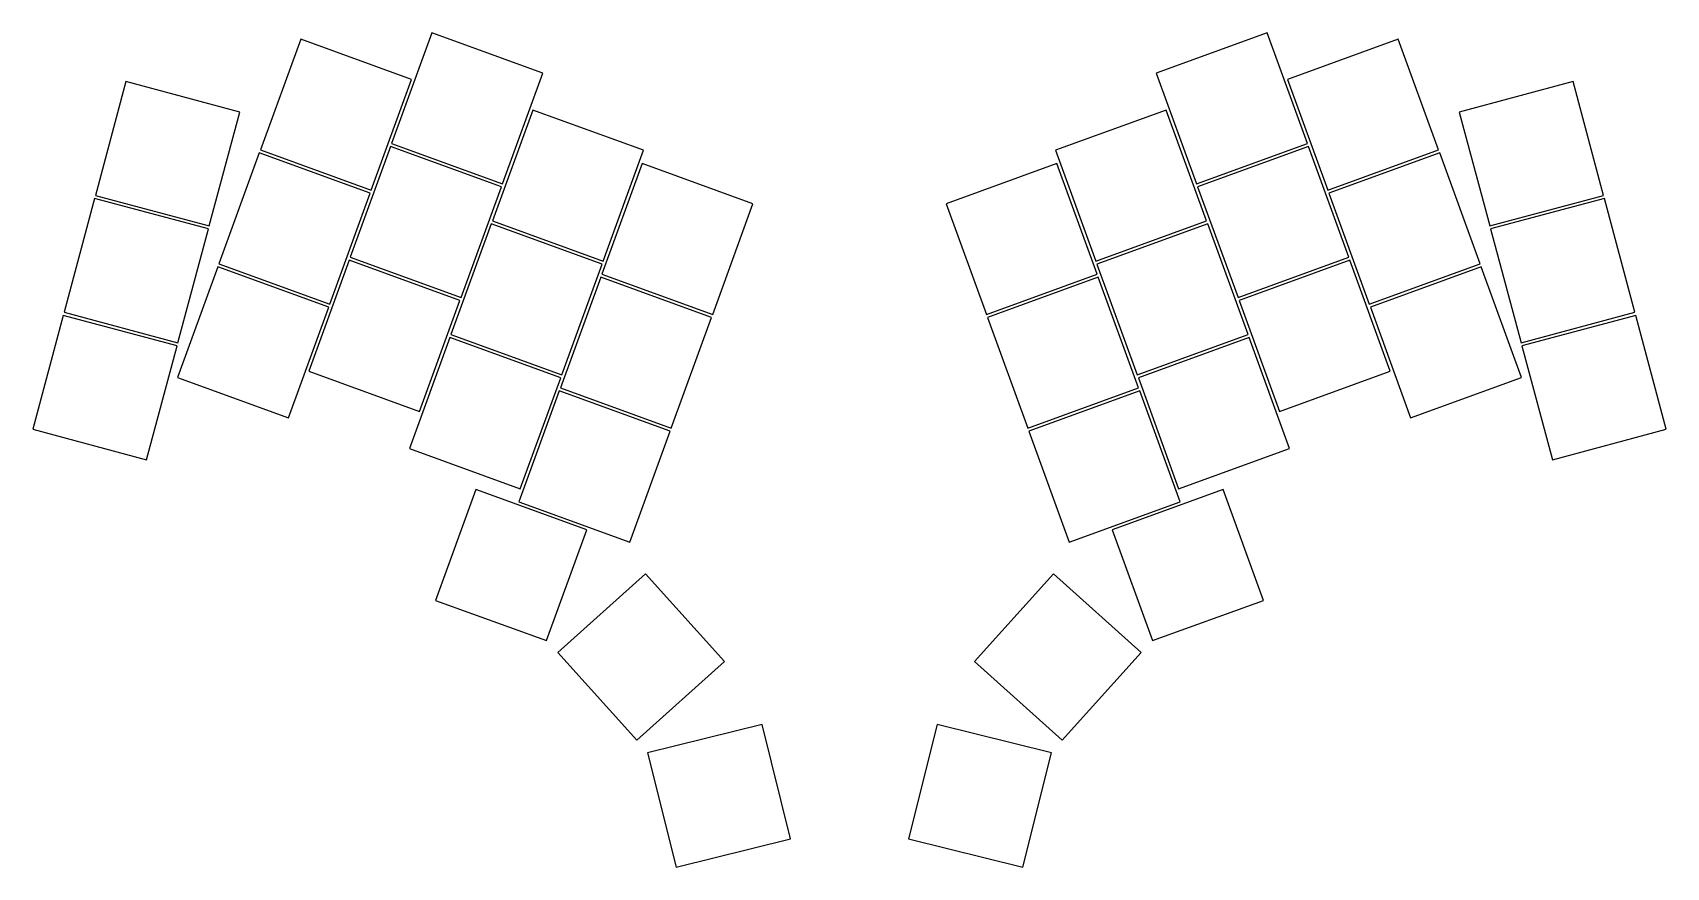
# Model space of a CAD drawing. Header units: millimetres. Extents: x 48 to 305, y -203 to -72.
import ezdxf

# ---------------------------------------------------------------- set-up
doc = ezdxf.new("R2010")
doc.units = ezdxf.units.MM

msp = doc.modelspace()

# ---------------------------------------------------------------- linework, layer by layer
for p, q in [((90.48, -73.5), (84.15, -90.88)), ((107.86, -79.83), (90.48, -73.5)), ((111.07, -72.48), (104.74, -89.86)), ((128.45, -78.81), (111.07, -72.48)), ((242.05, -72.48), (224.67, -78.81)), ((248.38, -89.86), (242.05, -72.48)), ((262.64, -73.5), (245.26, -79.83)), ((268.97, -90.88), (262.64, -73.5)), ((122.12, -96.19), (128.45, -78.81)), ((224.67, -78.81), (231, -96.19)), ((63.06, -80.14), (58.27, -98.01)), ((80.93, -84.93), (63.06, -80.14)), ((101.53, -97.21), (107.86, -79.83)), ((245.26, -79.83), (251.59, -97.21)), ((290.06, -80.14), (272.19, -84.93)), ((294.85, -98.01), (290.06, -80.14)), ((76.14, -102.79), (80.93, -84.93)), ((126.87, -84.62), (120.54, -102)), ((144.25, -90.94), (126.87, -84.62)), ((226.25, -84.62), (208.87, -90.94)), ((232.58, -102), (226.25, -84.62)), ((272.19, -84.93), (276.98, -102.79)), ((83.98, -91.35), (77.65, -108.74)), ((101.36, -97.68), (83.98, -91.35)), ((84.15, -90.88), (101.53, -97.21)), ((104.57, -90.33), (98.24, -107.72)), ((121.95, -96.66), (104.57, -90.33)), ((104.74, -89.86), (122.12, -96.19)), ((137.93, -108.33), (144.25, -90.94)), ((208.87, -90.94), (215.2, -108.33)), ((231, -96.19), (248.38, -89.86)), ((248.55, -90.33), (231.17, -96.66)), ((254.88, -107.72), (248.55, -90.33)), ((251.59, -97.21), (268.97, -90.88)), ((269.14, -91.35), (251.76, -97.68)), ((275.47, -108.74), (269.14, -91.35)), ((144.04, -92.99), (137.71, -110.38)), ((161.42, -99.32), (144.04, -92.99)), ((209.08, -92.99), (191.7, -99.32)), ((215.41, -110.38), (209.08, -92.99)), ((115.63, -114.05), (121.95, -96.66)), ((231.17, -96.66), (237.5, -114.05)), ((58.14, -98.49), (53.36, -116.36)), ((76.01, -103.28), (58.14, -98.49)), ((58.27, -98.01), (76.14, -102.79)), ((95.04, -115.06), (101.36, -97.68)), ((155.1, -116.71), (161.42, -99.32)), ((191.7, -99.32), (198.03, -116.71)), ((251.76, -97.68), (258.09, -115.06)), ((276.98, -102.79), (294.85, -98.01)), ((294.98, -98.49), (277.11, -103.28)), ((299.77, -116.36), (294.98, -98.49)), ((120.37, -102.47), (114.04, -119.85)), ((137.76, -108.8), (120.37, -102.47)), ((120.54, -102), (137.93, -108.33)), ((215.2, -108.33), (232.58, -102)), ((232.75, -102.47), (215.37, -108.8)), ((239.08, -119.85), (232.75, -102.47)), ((71.23, -121.15), (76.01, -103.28)), ((277.11, -103.28), (281.9, -121.15)), ((77.48, -109.21), (71.15, -126.59)), ((94.87, -115.53), (77.48, -109.21)), ((77.65, -108.74), (95.04, -115.06)), ((98.07, -108.19), (91.74, -125.57)), ((115.46, -114.52), (98.07, -108.19)), ((98.24, -107.72), (115.63, -114.05)), ((131.43, -126.18), (137.76, -108.8)), ((215.37, -108.8), (221.69, -126.18)), ((237.5, -114.05), (254.88, -107.72)), ((255.05, -108.19), (237.67, -114.52)), ((261.38, -125.57), (255.05, -108.19)), ((258.09, -115.06), (275.47, -108.74)), ((275.64, -109.21), (258.26, -115.53)), ((281.97, -126.59), (275.64, -109.21)), ((137.54, -110.85), (131.21, -128.23)), ((154.93, -117.18), (137.54, -110.85)), ((137.71, -110.38), (155.1, -116.71)), ((198.03, -116.71), (215.41, -110.38)), ((215.58, -110.85), (198.2, -117.18)), ((221.91, -128.23), (215.58, -110.85)), ((109.13, -131.9), (115.46, -114.52)), ((237.67, -114.52), (243.99, -131.9)), ((53.23, -116.84), (48.44, -134.71)), ((71.1, -121.63), (53.23, -116.84)), ((53.36, -116.36), (71.23, -121.15)), ((88.54, -132.92), (94.87, -115.53)), ((148.6, -134.56), (154.93, -117.18)), ((198.2, -117.18), (204.52, -134.56)), ((258.26, -115.53), (264.58, -132.92)), ((281.9, -121.15), (299.77, -116.36)), ((299.9, -116.84), (282.03, -121.63)), ((304.68, -134.71), (299.9, -116.84)), ((113.87, -120.32), (107.55, -137.71)), ((131.26, -126.65), (113.87, -120.32)), ((114.04, -119.85), (131.43, -126.18)), ((221.69, -126.18), (239.08, -119.85)), ((239.25, -120.32), (221.87, -126.65)), ((245.58, -137.71), (239.25, -120.32)), ((66.31, -139.5), (71.1, -121.63)), ((282.03, -121.63), (286.81, -139.5)), ((71.15, -126.59), (88.54, -132.92)), ((91.74, -125.57), (109.13, -131.9)), ((124.93, -144.04), (131.26, -126.65)), ((221.87, -126.65), (228.19, -144.04)), ((243.99, -131.9), (261.38, -125.57)), ((264.58, -132.92), (281.97, -126.59)), ((131.04, -128.7), (124.72, -146.09)), ((148.43, -135.03), (131.04, -128.7)), ((131.21, -128.23), (148.6, -134.56)), ((204.52, -134.56), (221.91, -128.23)), ((222.08, -128.7), (204.69, -135.03)), ((228.41, -146.09), (222.08, -128.7)), ((48.44, -134.71), (66.31, -139.5)), ((142.1, -152.41), (148.43, -135.03)), ((204.69, -135.03), (211.02, -152.41)), ((286.81, -139.5), (304.68, -134.71)), ((107.55, -137.71), (124.93, -144.04)), ((228.19, -144.04), (245.58, -137.71)), ((117.97, -144.16), (111.64, -161.55)), ((135.35, -150.49), (117.97, -144.16)), ((235.16, -144.16), (217.77, -150.49)), ((241.48, -161.55), (235.16, -144.16)), ((124.72, -146.09), (142.1, -152.41)), ((211.02, -152.41), (228.41, -146.09)), ((129.02, -167.87), (135.35, -150.49)), ((217.77, -150.49), (224.1, -167.87)), ((144.58, -157.37), (130.83, -169.75)), ((156.96, -171.12), (144.58, -157.37)), ((208.54, -157.37), (196.16, -171.12)), ((222.29, -169.75), (208.54, -157.37)), ((111.64, -161.55), (129.02, -167.87)), ((224.1, -167.87), (241.48, -161.55)), ((130.83, -169.75), (143.21, -183.5)), ((143.21, -183.5), (156.96, -171.12)), ((196.16, -171.12), (209.91, -183.5)), ((209.91, -183.5), (222.29, -169.75)), ((162.84, -181.02), (144.89, -185.49)), ((167.31, -198.97), (162.84, -181.02)), ((190.29, -181.02), (185.81, -198.97)), ((208.24, -185.49), (190.29, -181.02)), ((144.89, -185.49), (149.36, -203.44)), ((203.76, -203.44), (208.24, -185.49)), ((149.36, -203.44), (167.31, -198.97)), ((185.81, -198.97), (203.76, -203.44))]:
    msp.add_line(p, q)

doc.saveas('drawing.dxf')
